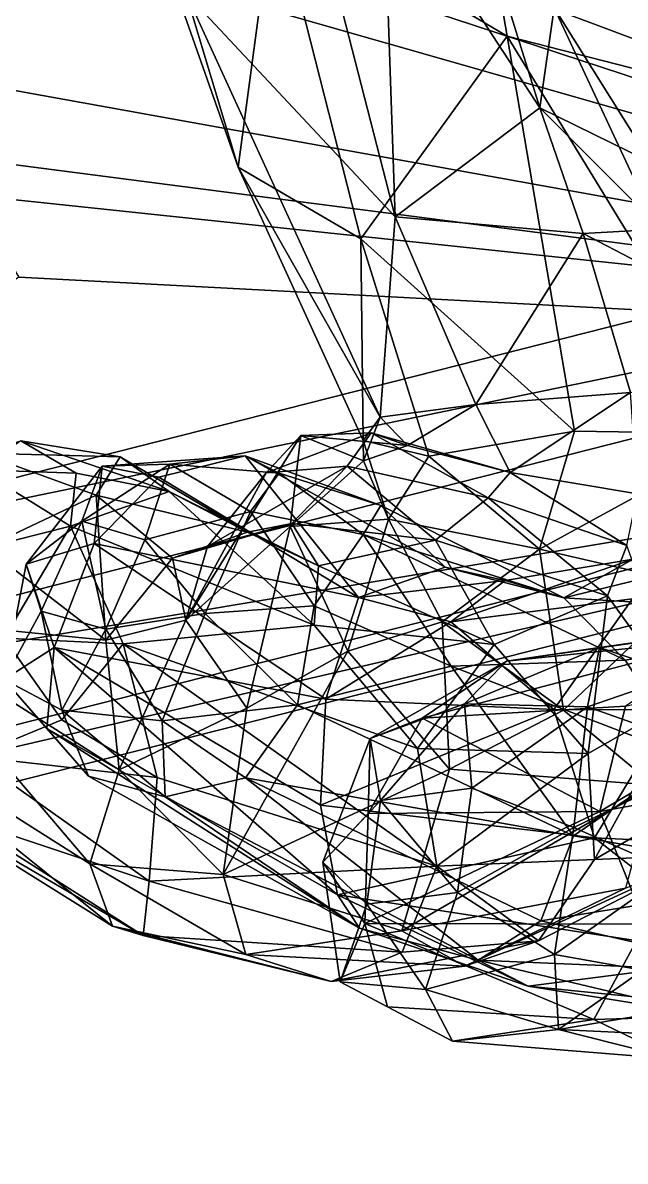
# Model space of a CAD drawing. Header units: metres. Extents: x -7.7 to 8, y -8.9 to 8.6.
# Drawn here: x 5.73 to 6.337, y -4.322 to -3.176 of the extents above; entities that cross this region are included whole.
import ezdxf

# ---------------------------------------------------------------- set-up
doc = ezdxf.new("R2010")
doc.units = ezdxf.units.M
doc.layers.add('LIBERTY', color=1, linetype='CONTINUOUS')

msp = doc.modelspace()

# ---------------------------------------------------------------- linework, layer by layer
at = {"layer": 'LIBERTY', "color": 7}
for points in [[(-7.53329, 8.63299, 0.068), (6.51222, 8.63299, 0.068), (-7.65053, -5.52977, 0.068)], [(-7.65053, -5.52977, 0.068), (6.51222, 8.63299, 0.068), (-7.53329, -5.64701, 0.068)], [(6.51222, 8.63299, 0.068), (6.62947, 8.51574, 0.068), (-7.53329, -5.64701, 0.068)], [(6.62947, 8.51574, 0.068), (6.51222, -5.64701, 0.068), (-7.53329, -5.64701, 0.068)], [(-7.53329, 8.51574, 1.70282), (-7.53329, -5.52977, 1.70282), (6.51222, -5.52977, 1.70282)], [(6.51222, 8.51574, 1.70282), (-7.53329, 8.51574, 1.70282), (6.51222, -5.52977, 1.70282)]]:
    msp.add_3dface(points, dxfattribs=at)
at = {"layer": 'LIBERTY', "color": 6}
for points in [[(7.55921, -3.22635, 34.6438), (5.21463, 0.543574, 35.2725), (7.37881, -3.16107, 34.6187)], [(5.21463, 0.543574, 35.2725), (7.55921, -3.22635, 34.6438), (7.96931, -2.93474, 34.4246)], [(2.68287, 0.361158, 28.6955), (7.73809, -3.12207, 33.5176), (5.24294, -3.75526, 28.0091)], [(4.56788, -1.56764, 31.4807), (7.19345, -3.50935, 33.8088), (4.51649, -1.50953, 31.4619)], [(7.19345, -3.50935, 33.8088), (4.94154, -1.82965, 31.8311), (4.51649, -1.50953, 31.4619)], [(7.19345, -3.50935, 33.8088), (4.56788, -1.56764, 31.4807), (4.6174, -1.64483, 31.4706)], [(7.19345, -3.50935, 33.8088), (4.6174, -1.64483, 31.4706), (4.64393, -1.69986, 31.4471)], [(7.19345, -3.50935, 33.8088), (4.64393, -1.69986, 31.4471), (4.65513, -1.74391, 31.4094)], [(4.74397, -1.85594, 31.4266), (7.19345, -3.50935, 33.8088), (4.65513, -1.74391, 31.4094)], [(7.19345, -3.50935, 33.8088), (5.2336, -1.92613, 32.249), (4.94154, -1.82965, 31.8311)], [(7.19345, -3.50935, 33.8088), (4.74397, -1.85594, 31.4266), (4.79554, -1.93885, 31.4128)], [(7.19345, -3.50935, 33.8088), (6.81045, -2.89351, 33.9115), (5.2336, -1.92613, 32.249)], [(7.19345, -3.50935, 33.8088), (4.79554, -1.93885, 31.4128), (4.94421, -2.17485, 31.377)], [(7.19345, -3.50935, 33.8088), (4.94421, -2.17485, 31.377), (5.00449, -2.27177, 31.3608)], [(7.19345, -3.50935, 33.8088), (5.00449, -2.27177, 31.3608), (5.10588, -2.4348, 31.3337)], [(7.19345, -3.50935, 33.8088), (5.10588, -2.4348, 31.3337), (5.1658, -2.53116, 31.3176)], [(7.19345, -3.50935, 33.8088), (5.1658, -2.53116, 31.3176), (5.18218, -2.55749, 31.3132)], [(7.19345, -3.50935, 33.8088), (5.18218, -2.55749, 31.3132), (5.24246, -2.65441, 31.297)], [(7.19345, -3.50935, 33.8088), (5.24246, -2.65441, 31.297), (5.34385, -2.81744, 31.2698)], [(7.19345, -3.50935, 33.8088), (5.34385, -2.81744, 31.2698), (5.41127, -2.92456, 31.2535)], [(7.19345, -3.50935, 33.8088), (5.41127, -2.92456, 31.2535), (5.46788, -3.01688, 31.2366)], [(7.19345, -3.50935, 33.8088), (5.46788, -3.01688, 31.2366), (5.59506, -3.22136, 31.2025)], [(7.73809, -3.12207, 33.5176), (7.75485, -3.23623, 33.6225), (5.24294, -3.75526, 28.0091)], [(7.19345, -3.50935, 33.8088), (5.59506, -3.22136, 31.2025), (5.64976, -3.30932, 31.1878)], [(5.24294, -3.75526, 28.0091), (7.75485, -3.23623, 33.6225), (5.18581, -3.88819, 27.9509)], [(7.75485, -3.23623, 33.6225), (7.34476, -3.52784, 33.8418), (5.18581, -3.88819, 27.9509)], [(7.19345, -3.50935, 33.8088), (5.64976, -3.30932, 31.1878), (5.67449, -3.3491, 31.1812)], [(7.19345, -3.50935, 33.8088), (5.67449, -3.3491, 31.1812), (5.72606, -3.43201, 31.1674)], [(7.19345, -3.50935, 33.8088), (5.72606, -3.43201, 31.1674), (4.69831, -4.14255, 28.3003)], [(7.34476, -3.52784, 33.8418), (7.19345, -3.50935, 33.8088), (4.69831, -4.14255, 28.3003)], [(7.34476, -3.52784, 33.8418), (4.69831, -4.14255, 28.3003), (4.77571, -4.17979, 28.1702)], [(7.34476, -3.52784, 33.8418), (4.77571, -4.17979, 28.1702), (5.18581, -3.88819, 27.9509)]]:
    msp.add_3dface(points, dxfattribs=at)
at = {"layer": 'LIBERTY', "color": 8}
for points in [[(6.41665, -2.7366, 29.974), (6.43932, -3.24596, 30.1669), (6.1536, -2.81672, 29.9519)], [(6.21784, -3.18926, 30.1478), (5.98299, -3.0505, 30.0859), (6.1536, -2.81672, 29.9519)], [(6.43932, -3.24596, 30.1669), (6.21784, -3.18926, 30.1478), (6.1536, -2.81672, 29.9519)], [(6.10488, -3.37132, 30.6755), (5.9653, -2.82785, 30.6021), (5.89423, -3.14578, 30.446)], [(6.10488, -3.37132, 30.6755), (6.09302, -3.01958, 30.7028), (5.9653, -2.82785, 30.6021)], [(6.25053, -3.26138, 30.7825), (6.15339, -2.9487, 30.8565), (6.09302, -3.01958, 30.7028)], [(6.26504, -3.16099, 30.9527), (6.15339, -2.9487, 30.8565), (6.25053, -3.26138, 30.7825)], [(5.94688, -3.32111, 30.3737), (5.83303, -2.99828, 30.2026), (5.98299, -3.0505, 30.0859)], [(5.94688, -3.32111, 30.3737), (5.89423, -3.14578, 30.446), (5.83303, -2.99828, 30.2026)], [(6.25053, -3.26138, 30.7825), (6.09302, -3.01958, 30.7028), (6.10488, -3.37132, 30.6755)], [(6.07041, -3.39327, 30.2835), (5.94688, -3.32111, 30.3737), (5.98299, -3.0505, 30.0859)], [(6.21784, -3.18926, 30.1478), (6.07041, -3.39327, 30.2835), (5.98299, -3.0505, 30.0859)], [(6.39727, -3.37199, 31.0495), (6.34034, -3.10262, 31.0922), (6.26504, -3.16099, 30.9527)], [(6.08993, -3.57294, 30.652), (5.89423, -3.14578, 30.446), (5.94688, -3.32111, 30.3737)], [(6.08993, -3.57294, 30.652), (6.10488, -3.37132, 30.6755), (5.89423, -3.14578, 30.446)], [(6.36609, -3.37705, 30.8749), (6.26504, -3.16099, 30.9527), (6.25053, -3.26138, 30.7825)], [(6.39727, -3.37199, 31.0495), (6.26504, -3.16099, 30.9527), (6.36609, -3.37705, 30.8749)], [(6.28539, -3.58679, 30.3109), (6.07041, -3.39327, 30.2835), (6.21784, -3.18926, 30.1478)], [(6.43932, -3.24596, 30.1669), (6.46267, -3.58952, 30.2815), (6.21784, -3.18926, 30.1478)], [(6.46267, -3.58952, 30.2815), (6.28539, -3.58679, 30.3109), (6.21784, -3.18926, 30.1478)], [(6.29417, -3.38793, 30.7725), (6.25053, -3.26138, 30.7825), (6.10488, -3.37132, 30.6755)], [(6.25053, -3.26138, 30.7825), (6.29417, -3.38793, 30.7725), (6.48676, -3.37716, 30.7222)], [(6.36609, -3.37705, 30.8749), (6.25053, -3.26138, 30.7825), (6.48676, -3.37716, 30.7222)], [(6.07269, -3.59623, 30.5141), (5.94688, -3.32111, 30.3737), (6.07041, -3.39327, 30.2835)], [(6.07269, -3.59623, 30.5141), (6.08993, -3.57294, 30.652), (5.94688, -3.32111, 30.3737)], [(6.18603, -3.56007, 30.7787), (6.10488, -3.37132, 30.6755), (6.08993, -3.57294, 30.652)], [(6.18603, -3.56007, 30.7787), (6.29417, -3.38793, 30.7725), (6.10488, -3.37132, 30.6755)], [(6.29417, -3.38793, 30.7725), (6.51567, -3.50349, 30.7821), (6.48676, -3.37716, 30.7222)], [(6.18603, -3.56007, 30.7787), (6.34185, -3.54788, 30.8366), (6.29417, -3.38793, 30.7725)], [(6.34185, -3.54788, 30.8366), (6.51567, -3.50349, 30.7821), (6.29417, -3.38793, 30.7725)], [(6.13876, -3.61202, 30.4023), (6.07269, -3.59623, 30.5141), (6.07041, -3.39327, 30.2835)], [(6.28539, -3.58679, 30.3109), (6.13876, -3.61202, 30.4023), (6.07041, -3.39327, 30.2835)], [(6.22065, -3.62832, 30.9108), (6.34185, -3.54788, 30.8366), (6.18603, -3.56007, 30.7787)], [(6.22065, -3.62832, 30.9108), (6.349, -3.64991, 30.9324), (6.34185, -3.54788, 30.8366)], [(6.11733, -3.60119, 30.7905), (6.18603, -3.56007, 30.7787), (6.08993, -3.57294, 30.652)], [(6.11733, -3.60119, 30.7905), (6.22065, -3.62832, 30.9108), (6.18603, -3.56007, 30.7787)], [(6.07295, -3.6168, 30.6423), (6.08993, -3.57294, 30.652), (6.07269, -3.59623, 30.5141)], [(6.11733, -3.60119, 30.7905), (6.08993, -3.57294, 30.652), (6.07295, -3.6168, 30.6423)], [(5.68641, -3.62565, 31.6141), (5.78363, -3.62903, 31.5819), (5.72796, -3.59677, 31.5182)], [(5.6875, -3.60902, 31.4407), (5.72796, -3.59677, 31.5182), (5.82791, -3.61259, 31.4052)], [(5.72796, -3.59677, 31.5182), (5.78363, -3.62903, 31.5819), (5.87738, -3.64776, 31.4831)], [(5.72796, -3.59677, 31.5182), (5.87738, -3.64776, 31.4831), (5.82791, -3.61259, 31.4052)], [(5.89418, -3.77709, 31.011), (5.97522, -3.62867, 31.0294), (6.00997, -3.59112, 30.8979)], [(5.89418, -3.77709, 31.011), (6.00997, -3.59112, 30.8979), (5.99928, -3.6829, 30.7944)], [(5.97522, -3.62867, 31.0294), (6.05663, -3.62194, 31.1199), (6.08072, -3.58872, 31.0113)], [(5.97522, -3.62867, 31.0294), (6.08072, -3.58872, 31.0113), (6.00997, -3.59112, 30.8979)], [(5.99928, -3.6829, 30.7944), (6.00997, -3.59112, 30.8979), (6.07295, -3.6168, 30.6423)], [(6.00997, -3.59112, 30.8979), (6.08072, -3.58872, 31.0113), (6.11733, -3.60119, 30.7905)], [(6.00997, -3.59112, 30.8979), (6.11733, -3.60119, 30.7905), (6.07295, -3.6168, 30.6423)], [(6.05663, -3.62194, 31.1199), (6.19872, -3.65391, 31.0676), (6.08072, -3.58872, 31.0113)], [(6.09835, -3.67545, 30.565), (6.07269, -3.59623, 30.5141), (6.13876, -3.61202, 30.4023)], [(6.09835, -3.67545, 30.565), (6.07295, -3.6168, 30.6423), (6.07269, -3.59623, 30.5141)], [(6.08072, -3.58872, 31.0113), (6.22065, -3.62832, 30.9108), (6.11733, -3.60119, 30.7905)], [(6.08072, -3.58872, 31.0113), (6.19872, -3.65391, 31.0676), (6.22065, -3.62832, 30.9108)], [(6.25044, -3.70564, 30.4062), (6.13876, -3.61202, 30.4023), (6.28539, -3.58679, 30.3109)], [(6.25044, -3.70564, 30.4062), (6.28539, -3.58679, 30.3109), (6.46267, -3.58952, 30.2815)], [(6.40711, -3.74192, 30.3839), (6.25044, -3.70564, 30.4062), (6.46267, -3.58952, 30.2815)], [(5.69231, -3.70403, 31.3288), (5.6875, -3.60902, 31.4407), (5.80379, -3.65137, 31.295)], [(5.6875, -3.60902, 31.4407), (5.82791, -3.61259, 31.4052), (5.80379, -3.65137, 31.295)], [(5.78947, -3.67733, 32.1649), (5.87791, -3.62008, 32.1758), (5.80985, -3.62221, 32.0807)], [(5.85301, -3.69633, 32.2376), (5.87791, -3.62008, 32.1758), (5.78947, -3.67733, 32.1649)], [(5.80379, -3.65137, 31.295), (5.82791, -3.61259, 31.4052), (5.95641, -3.68859, 31.2633)], [(5.80985, -3.62221, 32.0807), (5.87791, -3.62008, 32.1758), (5.95397, -3.61166, 32.0569)], [(5.80985, -3.62221, 32.0807), (5.95397, -3.61166, 32.0569), (5.86693, -3.63311, 32.0063)], [(5.82791, -3.61259, 31.4052), (5.87738, -3.64776, 31.4831), (5.95641, -3.68859, 31.2633)], [(5.85301, -3.69633, 32.2376), (5.95935, -3.66773, 32.2488), (5.87791, -3.62008, 32.1758)], [(5.86693, -3.63311, 32.0063), (5.95397, -3.61166, 32.0569), (6.0682, -3.75429, 31.7729)], [(5.87791, -3.62008, 32.1758), (5.98818, -3.62912, 32.1569), (5.95397, -3.61166, 32.0569)], [(5.87791, -3.62008, 32.1758), (5.95935, -3.66773, 32.2488), (5.98818, -3.62912, 32.1569)], [(5.95397, -3.61166, 32.0569), (6.15539, -3.72361, 31.8502), (6.0682, -3.75429, 31.7729)], [(5.95397, -3.61166, 32.0569), (6.09053, -3.66175, 32.0722), (6.15539, -3.72361, 31.8502)], [(5.98818, -3.62912, 32.1569), (6.09053, -3.66175, 32.0722), (5.95397, -3.61166, 32.0569)], [(5.99928, -3.6829, 30.7944), (6.07295, -3.6168, 30.6423), (6.09835, -3.67545, 30.565)], [(6.25044, -3.70564, 30.4062), (6.09835, -3.67545, 30.565), (6.13876, -3.61202, 30.4023)], [(5.66237, -3.71173, 31.6831), (5.77799, -3.68243, 31.6749), (5.68641, -3.62565, 31.6141)], [(5.68641, -3.62565, 31.6141), (5.77799, -3.68243, 31.6749), (5.78363, -3.62903, 31.5819)], [(5.78947, -3.67733, 32.1649), (5.80985, -3.62221, 32.0807), (5.73355, -3.72061, 32.08)], [(5.73355, -3.72061, 32.08), (5.80985, -3.62221, 32.0807), (5.80179, -3.69992, 31.9789)], [(5.78363, -3.62903, 31.5819), (5.77799, -3.68243, 31.6749), (5.87738, -3.64776, 31.4831)], [(5.80985, -3.62221, 32.0807), (5.86693, -3.63311, 32.0063), (5.80179, -3.69992, 31.9789)], [(5.91607, -3.70307, 31.1353), (5.97522, -3.62867, 31.0294), (5.89418, -3.77709, 31.011)], [(5.91607, -3.70307, 31.1353), (6.00101, -3.67994, 31.2151), (6.05663, -3.62194, 31.1199)], [(5.91607, -3.70307, 31.1353), (6.05663, -3.62194, 31.1199), (5.97522, -3.62867, 31.0294)], [(5.95935, -3.66773, 32.2488), (6.07259, -3.69101, 32.1915), (5.98818, -3.62912, 32.1569)], [(5.98818, -3.62912, 32.1569), (6.07259, -3.69101, 32.1915), (6.09053, -3.66175, 32.0722)], [(6.00101, -3.67994, 31.2151), (6.14565, -3.69666, 31.2083), (6.05663, -3.62194, 31.1199)], [(6.05663, -3.62194, 31.1199), (6.14565, -3.69666, 31.2083), (6.19872, -3.65391, 31.0676)], [(6.19872, -3.65391, 31.0676), (6.3384, -3.7021, 30.9992), (6.22065, -3.62832, 30.9108)], [(6.3384, -3.7021, 30.9992), (6.349, -3.64991, 30.9324), (6.22065, -3.62832, 30.9108)], [(5.80179, -3.69992, 31.9789), (5.86693, -3.63311, 32.0063), (6.0682, -3.75429, 31.7729)], [(5.69231, -3.70403, 31.3288), (5.80379, -3.65137, 31.295), (5.81356, -3.79706, 31.1411)], [(5.87738, -3.64776, 31.4831), (5.77799, -3.68243, 31.6749), (6.0233, -3.78208, 31.4431)], [(5.80379, -3.65137, 31.295), (5.88067, -3.71484, 31.1835), (5.81356, -3.79706, 31.1411)], [(5.80379, -3.65137, 31.295), (5.95641, -3.68859, 31.2633), (5.88067, -3.71484, 31.1835)], [(5.87738, -3.64776, 31.4831), (6.02764, -3.72248, 31.3441), (5.95641, -3.68859, 31.2633)], [(5.87738, -3.64776, 31.4831), (6.0233, -3.78208, 31.4431), (6.02764, -3.72248, 31.3441)], [(6.14565, -3.69666, 31.2083), (6.31865, -3.75268, 31.0837), (6.19872, -3.65391, 31.0676)], [(6.19872, -3.65391, 31.0676), (6.31865, -3.75268, 31.0837), (6.3384, -3.7021, 30.9992)], [(6.09053, -3.66175, 32.0722), (6.07259, -3.69101, 32.1915), (6.27465, -3.75463, 31.9055)], [(6.09053, -3.66175, 32.0722), (6.27465, -3.75463, 31.9055), (6.15539, -3.72361, 31.8502)], [(5.74836, -3.76801, 32.168), (5.78947, -3.67733, 32.1649), (5.73355, -3.72061, 32.08)], [(5.74836, -3.76801, 32.168), (5.81362, -3.78623, 32.2439), (5.78947, -3.67733, 32.1649)], [(5.81362, -3.78623, 32.2439), (5.85301, -3.69633, 32.2376), (5.78947, -3.67733, 32.1649)], [(5.91377, -3.77047, 32.2856), (5.95935, -3.66773, 32.2488), (5.85301, -3.69633, 32.2376)], [(5.91377, -3.77047, 32.2856), (6.0233, -3.76256, 32.2571), (5.95935, -3.66773, 32.2488)], [(5.95935, -3.66773, 32.2488), (6.0233, -3.76256, 32.2571), (6.07259, -3.69101, 32.1915)], [(6.05735, -3.80817, 30.7113), (5.99928, -3.6829, 30.7944), (6.09835, -3.67545, 30.565)], [(6.15236, -3.77876, 30.5719), (6.05735, -3.80817, 30.7113), (6.09835, -3.67545, 30.565)], [(6.15236, -3.77876, 30.5719), (6.09835, -3.67545, 30.565), (6.25044, -3.70564, 30.4062)], [(5.66237, -3.71173, 31.6831), (5.71125, -3.79507, 31.7256), (5.77799, -3.68243, 31.6749)], [(5.77799, -3.68243, 31.6749), (5.71125, -3.79507, 31.7256), (5.83094, -3.80082, 31.6656)], [(5.77799, -3.68243, 31.6749), (5.83094, -3.80082, 31.6656), (6.0233, -3.78208, 31.4431)], [(5.95641, -3.68859, 31.2633), (6.00101, -3.67994, 31.2151), (5.88067, -3.71484, 31.1835)], [(5.88067, -3.71484, 31.1835), (6.00101, -3.67994, 31.2151), (5.91607, -3.70307, 31.1353)], [(5.95544, -3.86574, 30.861), (5.89418, -3.77709, 31.011), (5.99928, -3.6829, 30.7944)], [(5.95544, -3.86574, 30.861), (5.99928, -3.6829, 30.7944), (6.05735, -3.80817, 30.7113)], [(5.95641, -3.68859, 31.2633), (6.02764, -3.72248, 31.3441), (6.00101, -3.67994, 31.2151)], [(6.00101, -3.67994, 31.2151), (6.02764, -3.72248, 31.3441), (6.14565, -3.69666, 31.2083)], [(5.73355, -3.72061, 32.08), (5.80179, -3.69992, 31.9789), (5.76168, -3.80474, 31.9697)], [(5.76168, -3.80474, 31.9697), (5.80179, -3.69992, 31.9789), (6.03499, -3.85643, 31.6831)], [(5.80179, -3.69992, 31.9789), (6.0682, -3.75429, 31.7729), (6.03499, -3.85643, 31.6831)], [(5.81362, -3.78623, 32.2439), (5.91377, -3.77047, 32.2856), (5.85301, -3.69633, 32.2376)], [(6.07259, -3.69101, 32.1915), (6.0233, -3.76256, 32.2571), (6.16127, -3.82324, 32.1786)], [(6.02764, -3.72248, 31.3441), (6.2046, -3.80152, 31.2822), (6.14565, -3.69666, 31.2083)], [(6.07259, -3.69101, 32.1915), (6.16127, -3.82324, 32.1786), (6.33648, -3.81729, 31.9853)], [(6.07259, -3.69101, 32.1915), (6.33648, -3.81729, 31.9853), (6.27465, -3.75463, 31.9055)], [(6.14565, -3.69666, 31.2083), (6.2046, -3.80152, 31.2822), (6.31865, -3.75268, 31.0837)], [(6.34472, -3.71577, 31.5871), (6.27465, -3.75463, 31.9055), (6.53929, -3.69039, 31.5124)], [(6.27465, -3.75463, 31.9055), (6.5874, -3.77348, 31.6615), (6.53929, -3.69039, 31.5124)], [(5.58637, -3.77479, 31.4354), (5.69231, -3.70403, 31.3288), (5.81356, -3.79706, 31.1411)], [(5.88067, -3.71484, 31.1835), (5.91607, -3.70307, 31.1353), (5.89418, -3.77709, 31.011)], [(6.27461, -3.86772, 30.5622), (6.15236, -3.77876, 30.5719), (6.25044, -3.70564, 30.4062)], [(6.27461, -3.86772, 30.5622), (6.25044, -3.70564, 30.4062), (6.40711, -3.74192, 30.3839)], [(6.31865, -3.75268, 31.0837), (6.39431, -3.85724, 31.0879), (6.3384, -3.7021, 30.9992)], [(5.71137, -3.83677, 32.0832), (5.74836, -3.76801, 32.168), (5.73355, -3.72061, 32.08)], [(5.71137, -3.83677, 32.0832), (5.73355, -3.72061, 32.08), (5.76168, -3.80474, 31.9697)], [(5.81356, -3.79706, 31.1411), (5.88067, -3.71484, 31.1835), (5.89418, -3.77709, 31.011)], [(6.02764, -3.72248, 31.3441), (6.0233, -3.78208, 31.4431), (6.2046, -3.80152, 31.2822)], [(6.16095, -3.7788, 31.642), (6.21576, -3.73708, 31.7682), (6.34472, -3.71577, 31.5871)], [(6.16095, -3.7788, 31.642), (6.34472, -3.71577, 31.5871), (6.34405, -3.75574, 31.4022)], [(6.21576, -3.73708, 31.7682), (6.27465, -3.75463, 31.9055), (6.34472, -3.71577, 31.5871)], [(6.0682, -3.75429, 31.7729), (6.15539, -3.72361, 31.8502), (6.21576, -3.73708, 31.7682)], [(6.15539, -3.72361, 31.8502), (6.27465, -3.75463, 31.9055), (6.21576, -3.73708, 31.7682)], [(6.0682, -3.75429, 31.7729), (6.21576, -3.73708, 31.7682), (6.16095, -3.7788, 31.642)], [(6.36546, -3.94329, 30.6412), (6.27461, -3.86772, 30.5622), (6.40711, -3.74192, 30.3839)], [(6.03499, -3.85643, 31.6831), (6.0682, -3.75429, 31.7729), (6.16095, -3.7788, 31.642)], [(6.26486, -3.86692, 31.4075), (6.16095, -3.7788, 31.642), (6.34405, -3.75574, 31.4022)], [(6.2046, -3.80152, 31.2822), (6.29933, -3.91122, 31.2212), (6.31865, -3.75268, 31.0837)], [(6.26486, -3.86692, 31.4075), (6.34405, -3.75574, 31.4022), (6.3837, -3.86729, 31.2753)], [(6.27465, -3.75463, 31.9055), (6.33648, -3.81729, 31.9853), (6.5874, -3.77348, 31.6615)], [(6.29933, -3.91122, 31.2212), (6.39431, -3.85724, 31.0879), (6.31865, -3.75268, 31.0837)], [(5.7692, -3.86749, 32.1899), (5.74836, -3.76801, 32.168), (5.71137, -3.83677, 32.0832)], [(5.7692, -3.86749, 32.1899), (5.81362, -3.78623, 32.2439), (5.74836, -3.76801, 32.168)], [(5.91377, -3.77047, 32.2856), (6.00658, -3.86237, 32.2623), (6.0233, -3.76256, 32.2571)], [(6.0233, -3.76256, 32.2571), (6.00658, -3.86237, 32.2623), (6.16127, -3.82324, 32.1786)], [(5.53576, -3.85661, 31.55), (5.58637, -3.77479, 31.4354), (5.79764, -4.02219, 31.1293)], [(5.58637, -3.77479, 31.4354), (5.81356, -3.79706, 31.1411), (5.82708, -3.92784, 31.047)], [(5.79764, -4.02219, 31.1293), (5.58637, -3.77479, 31.4354), (5.82708, -3.92784, 31.047)], [(5.82708, -3.92784, 31.047), (5.81356, -3.79706, 31.1411), (5.89418, -3.77709, 31.011)], [(5.87051, -3.87827, 32.2691), (5.91377, -3.77047, 32.2856), (5.81362, -3.78623, 32.2439)], [(5.82708, -3.92784, 31.047), (5.89418, -3.77709, 31.011), (5.95544, -3.86574, 30.861)], [(5.91377, -3.77047, 32.2856), (5.87051, -3.87827, 32.2691), (6.00658, -3.86237, 32.2623)], [(6.03499, -3.85643, 31.6831), (6.16095, -3.7788, 31.642), (6.26486, -3.86692, 31.4075)], [(6.15953, -3.92708, 30.6821), (6.05735, -3.80817, 30.7113), (6.15236, -3.77876, 30.5719)], [(6.15953, -3.92708, 30.6821), (6.15236, -3.77876, 30.5719), (6.27461, -3.86772, 30.5622)], [(6.21696, -3.81828, 32.3927), (6.31071, -3.80454, 32.4631), (6.55577, -3.7702, 32.2175)], [(6.21696, -3.81828, 32.3927), (6.55577, -3.7702, 32.2175), (6.44005, -3.79518, 32.1578)], [(6.31071, -3.80454, 32.4631), (6.3923, -3.83209, 32.5087), (6.55577, -3.7702, 32.2175)], [(6.33648, -3.81729, 31.9853), (6.39994, -3.91504, 31.9843), (6.5874, -3.77348, 31.6615)], [(5.87051, -3.87827, 32.2691), (5.81362, -3.78623, 32.2439), (5.7692, -3.86749, 32.1899)], [(6.0233, -3.78208, 31.4431), (5.83094, -3.80082, 31.6656), (6.12739, -3.90615, 31.387)], [(6.0233, -3.78208, 31.4431), (6.12739, -3.90615, 31.387), (6.2046, -3.80152, 31.2822)], [(5.71125, -3.79507, 31.7256), (5.67957, -3.91437, 31.7174), (5.76923, -3.87722, 31.6965)], [(5.71125, -3.79507, 31.7256), (5.76923, -3.87722, 31.6965), (5.83094, -3.80082, 31.6656)], [(5.83094, -3.80082, 31.6656), (5.76923, -3.87722, 31.6965), (5.86519, -3.93533, 31.6109)], [(5.83094, -3.80082, 31.6656), (5.86519, -3.93533, 31.6109), (6.14707, -4.02471, 31.325)], [(6.12739, -3.90615, 31.387), (5.83094, -3.80082, 31.6656), (6.14707, -4.02471, 31.325)], [(6.2046, -3.80152, 31.2822), (6.12739, -3.90615, 31.387), (6.29933, -3.91122, 31.2212)], [(6.1322, -3.87566, 32.3346), (6.21696, -3.81828, 32.3927), (6.44005, -3.79518, 32.1578)], [(6.1322, -3.87566, 32.3346), (6.44005, -3.79518, 32.1578), (6.33697, -3.86363, 32.1201)], [(5.75411, -3.88605, 32.012), (5.71137, -3.83677, 32.0832), (5.76168, -3.80474, 31.9697)], [(5.75411, -3.88605, 32.012), (5.76168, -3.80474, 31.9697), (6.04703, -4.05339, 31.7151)], [(5.76168, -3.80474, 31.9697), (6.03499, -3.85643, 31.6831), (6.02985, -3.96328, 31.6588)], [(6.04703, -4.05339, 31.7151), (5.76168, -3.80474, 31.9697), (6.02985, -3.96328, 31.6588)], [(5.93176, -4.03302, 30.9311), (5.95544, -3.86574, 30.861), (6.05735, -3.80817, 30.7113)], [(5.93176, -4.03302, 30.9311), (6.05735, -3.80817, 30.7113), (6.15953, -3.92708, 30.6821)], [(6.17475, -3.86121, 32.511), (6.31071, -3.80454, 32.4631), (6.21696, -3.81828, 32.3927)], [(6.17475, -3.86121, 32.511), (6.29864, -3.86427, 32.5741), (6.31071, -3.80454, 32.4631)], [(6.29864, -3.86427, 32.5741), (6.3923, -3.83209, 32.5087), (6.31071, -3.80454, 32.4631)], [(6.31122, -3.96957, 32.0597), (6.33697, -3.86363, 32.1201), (6.59145, -3.80397, 31.8563)], [(6.31122, -3.96957, 32.0597), (6.59145, -3.80397, 31.8563), (6.62995, -3.91184, 31.7343)], [(6.16127, -3.82324, 32.1786), (6.00658, -3.86237, 32.2623), (6.2845, -3.99395, 32.0747)], [(6.07967, -3.8963, 32.4161), (6.17475, -3.86121, 32.511), (6.21696, -3.81828, 32.3927)], [(6.07967, -3.8963, 32.4161), (6.21696, -3.81828, 32.3927), (6.1322, -3.87566, 32.3346)], [(6.33648, -3.81729, 31.9853), (6.16127, -3.82324, 32.1786), (6.39994, -3.91504, 31.9843)], [(6.16127, -3.82324, 32.1786), (6.2845, -3.99395, 32.0747), (6.39994, -3.91504, 31.9843)], [(5.79614, -3.93414, 32.0917), (5.71137, -3.83677, 32.0832), (5.75411, -3.88605, 32.012)], [(5.79614, -3.93414, 32.0917), (5.7692, -3.86749, 32.1899), (5.71137, -3.83677, 32.0832)], [(6.29864, -3.86427, 32.5741), (6.43531, -3.91263, 32.528), (6.3923, -3.83209, 32.5087)], [(5.82018, -4.08486, 31.227), (5.53576, -3.85661, 31.55), (5.79764, -4.02219, 31.1293)], [(5.60143, -3.94844, 31.5536), (5.53576, -3.85661, 31.55), (5.82018, -4.08486, 31.227)], [(6.02985, -3.96328, 31.6588), (6.03499, -3.85643, 31.6831), (6.26486, -3.86692, 31.4075)], [(6.29933, -3.91122, 31.2212), (6.30574, -4.01804, 31.1808), (6.39431, -3.85724, 31.0879)], [(6.39431, -3.85724, 31.0879), (6.30574, -4.01804, 31.1808), (6.43705, -3.94207, 31.0383)], [(5.87342, -3.95495, 32.1737), (5.7692, -3.86749, 32.1899), (5.79614, -3.93414, 32.0917)], [(5.87051, -3.87827, 32.2691), (5.7692, -3.86749, 32.1899), (5.87342, -3.95495, 32.1737)], [(5.93176, -4.03302, 30.9311), (5.82708, -3.92784, 31.047), (5.95544, -3.86574, 30.861)], [(6.00658, -3.86237, 32.2623), (5.87051, -3.87827, 32.2691), (5.9541, -3.93588, 32.2348)], [(6.00658, -3.86237, 32.2623), (5.9541, -3.93588, 32.2348), (6.2845, -3.99395, 32.0747)], [(6.02985, -3.96328, 31.6588), (6.26486, -3.86692, 31.4075), (6.30574, -3.99614, 31.3818)], [(6.09031, -3.95858, 32.4956), (6.17475, -3.86121, 32.511), (6.07967, -3.8963, 32.4161)], [(6.18224, -3.94613, 32.5651), (6.17475, -3.86121, 32.511), (6.09031, -3.95858, 32.4956)], [(6.1322, -3.87566, 32.3346), (6.33697, -3.86363, 32.1201), (6.31122, -3.96957, 32.0597)], [(6.36546, -3.94329, 30.6412), (6.15953, -3.92708, 30.6821), (6.27461, -3.86772, 30.5622)], [(6.18224, -3.94613, 32.5651), (6.29864, -3.86427, 32.5741), (6.17475, -3.86121, 32.511)], [(6.28474, -3.98577, 32.5986), (6.29864, -3.86427, 32.5741), (6.18224, -3.94613, 32.5651)], [(6.30574, -3.99614, 31.3818), (6.26486, -3.86692, 31.4075), (6.3837, -3.86729, 31.2753)], [(6.29864, -3.86427, 32.5741), (6.28474, -3.98577, 32.5986), (6.43531, -3.91263, 32.528)], [(6.30574, -3.99614, 31.3818), (6.3837, -3.86729, 31.2753), (6.44646, -4.003, 31.2416)], [(5.76923, -3.87722, 31.6965), (5.67957, -3.91437, 31.7174), (5.86519, -3.93533, 31.6109)], [(5.9541, -3.93588, 32.2348), (5.87051, -3.87827, 32.2691), (5.87342, -3.95495, 32.1737)], [(6.07967, -3.8963, 32.4161), (6.1322, -3.87566, 32.3346), (6.07785, -3.97149, 32.3106)], [(6.07785, -3.97149, 32.3106), (6.1322, -3.87566, 32.3346), (6.31122, -3.96957, 32.0597)], [(6.06912, -4.08691, 31.86), (5.75411, -3.88605, 32.012), (6.04703, -4.05339, 31.7151)], [(5.79614, -3.93414, 32.0917), (5.75411, -3.88605, 32.012), (6.06912, -4.08691, 31.86)], [(6.09031, -3.95858, 32.4956), (6.07967, -3.8963, 32.4161), (6.03223, -4.02047, 32.4104)], [(6.03223, -4.02047, 32.4104), (6.07967, -3.8963, 32.4161), (6.07785, -3.97149, 32.3106)], [(6.12739, -3.90615, 31.387), (6.14707, -4.02471, 31.325), (6.29933, -3.91122, 31.2212)], [(5.67957, -3.91437, 31.7174), (5.66236, -3.97478, 31.6215), (5.85731, -4.03957, 31.5248)], [(5.86519, -3.93533, 31.6109), (5.67957, -3.91437, 31.7174), (5.85731, -4.03957, 31.5248)], [(6.29933, -3.91122, 31.2212), (6.14707, -4.02471, 31.325), (6.30574, -4.01804, 31.1808)], [(6.39994, -3.91504, 31.9843), (6.2845, -3.99395, 32.0747), (6.52484, -4.03578, 31.8466)], [(6.28474, -3.98577, 32.5986), (6.38408, -4.02954, 32.5487), (6.43531, -3.91263, 32.528)], [(6.35715, -4.08313, 32.0047), (6.31122, -3.96957, 32.0597), (6.62995, -3.91184, 31.7343)], [(5.79764, -4.02219, 31.1293), (5.82708, -3.92784, 31.047), (5.93176, -4.03302, 30.9311)], [(6.11161, -4.08984, 30.8784), (5.93176, -4.03302, 30.9311), (6.15953, -3.92708, 30.6821)], [(6.11161, -4.08984, 30.8784), (6.15953, -3.92708, 30.6821), (6.36546, -3.94329, 30.6412)], [(5.87342, -3.95495, 32.1737), (5.79614, -3.93414, 32.0917), (6.06912, -4.08691, 31.86)], [(5.86519, -3.93533, 31.6109), (5.85731, -4.03957, 31.5248), (6.14707, -4.02471, 31.325)], [(5.9541, -3.93588, 32.2348), (5.87342, -3.95495, 32.1737), (6.18861, -4.11911, 31.9342)], [(6.25153, -4.07982, 32.0236), (5.9541, -3.93588, 32.2348), (6.18861, -4.11911, 31.9342)], [(6.2845, -3.99395, 32.0747), (5.9541, -3.93588, 32.2348), (6.25153, -4.07982, 32.0236)], [(5.85117, -4.09446, 31.3699), (5.60143, -3.94844, 31.5536), (5.82018, -4.08486, 31.227)], [(5.66236, -3.97478, 31.6215), (5.60143, -3.94844, 31.5536), (5.85117, -4.09446, 31.3699)], [(6.16762, -4.05126, 32.5604), (6.18224, -3.94613, 32.5651), (6.09031, -3.95858, 32.4956)], [(6.33681, -4.04692, 30.8597), (6.11161, -4.08984, 30.8784), (6.36546, -3.94329, 30.6412)], [(6.28474, -3.98577, 32.5986), (6.18224, -3.94613, 32.5651), (6.16762, -4.05126, 32.5604)], [(6.43705, -3.94207, 31.0383), (6.30574, -4.01804, 31.1808), (6.4179, -4.01332, 30.9593)], [(6.18861, -4.11911, 31.9342), (5.87342, -3.95495, 32.1737), (6.06912, -4.08691, 31.86)], [(6.04703, -4.05339, 31.7151), (6.02985, -3.96328, 31.6588), (6.30574, -3.99614, 31.3818)], [(6.07633, -4.06274, 32.49), (6.09031, -3.95858, 32.4956), (6.03223, -4.02047, 32.4104)], [(6.16762, -4.05126, 32.5604), (6.09031, -3.95858, 32.4956), (6.07633, -4.06274, 32.49)], [(5.85731, -4.03957, 31.5248), (5.66236, -3.97478, 31.6215), (5.85117, -4.09446, 31.3699)], [(6.03223, -4.02047, 32.4104), (6.07785, -3.97149, 32.3106), (6.07438, -4.08247, 32.2888)], [(6.07438, -4.08247, 32.2888), (6.31122, -3.96957, 32.0597), (6.35715, -4.08313, 32.0047)], [(6.07438, -4.08247, 32.2888), (6.07785, -3.97149, 32.3106), (6.31122, -3.96957, 32.0597)], [(6.26546, -4.11365, 32.5667), (6.28474, -3.98577, 32.5986), (6.16762, -4.05126, 32.5604)], [(6.28474, -3.98577, 32.5986), (6.26546, -4.11365, 32.5667), (6.38408, -4.02954, 32.5487)], [(6.04703, -4.05339, 31.7151), (6.30574, -3.99614, 31.3818), (6.46061, -4.11676, 31.3556)], [(6.2845, -3.99395, 32.0747), (6.25153, -4.07982, 32.0236), (6.52484, -4.03578, 31.8466)], [(6.46061, -4.11676, 31.3556), (6.30574, -3.99614, 31.3818), (6.44646, -4.003, 31.2416)], [(6.07633, -4.06274, 32.49), (6.03223, -4.02047, 32.4104), (6.04949, -4.14101, 32.4031)], [(6.04949, -4.14101, 32.4031), (6.03223, -4.02047, 32.4104), (6.07438, -4.08247, 32.2888)], [(6.30574, -4.01804, 31.1808), (6.14707, -4.02471, 31.325), (6.24934, -4.09971, 31.118)], [(6.4179, -4.01332, 30.9593), (6.17517, -4.12526, 31.004), (6.33681, -4.04692, 30.8597)], [(6.24934, -4.09971, 31.118), (6.17517, -4.12526, 31.004), (6.4179, -4.01332, 30.9593)], [(6.30574, -4.01804, 31.1808), (6.24934, -4.09971, 31.118), (6.4179, -4.01332, 30.9593)], [(5.95448, -4.11346, 31.0421), (5.79764, -4.02219, 31.1293), (5.93176, -4.03302, 30.9311)], [(5.82018, -4.08486, 31.227), (5.79764, -4.02219, 31.1293), (5.95448, -4.11346, 31.0421)], [(6.14707, -4.02471, 31.325), (5.85731, -4.03957, 31.5248), (6.11207, -4.11106, 31.2417)], [(6.14707, -4.02471, 31.325), (6.11207, -4.11106, 31.2417), (6.24934, -4.09971, 31.118)], [(6.38408, -4.02954, 32.5487), (6.26546, -4.11365, 32.5667), (6.35415, -4.12915, 32.5079)], [(5.85731, -4.03957, 31.5248), (5.85117, -4.09446, 31.3699), (6.11207, -4.11106, 31.2417)], [(5.95448, -4.11346, 31.0421), (5.93176, -4.03302, 30.9311), (6.11161, -4.08984, 30.8784)], [(6.52484, -4.03578, 31.8466), (6.25153, -4.07982, 32.0236), (6.47902, -4.1315, 31.809)], [(6.23892, -4.14547, 31.7079), (6.04703, -4.05339, 31.7151), (6.46061, -4.11676, 31.3556)], [(6.06912, -4.08691, 31.86), (6.04703, -4.05339, 31.7151), (6.23892, -4.14547, 31.7079)], [(6.13536, -4.1489, 32.4976), (6.16762, -4.05126, 32.5604), (6.07633, -4.06274, 32.49)], [(6.17517, -4.12526, 31.004), (6.11161, -4.08984, 30.8784), (6.33681, -4.04692, 30.8597)], [(6.26546, -4.11365, 32.5667), (6.16762, -4.05126, 32.5604), (6.13536, -4.1489, 32.4976)], [(6.13536, -4.1489, 32.4976), (6.07633, -4.06274, 32.49), (6.04949, -4.14101, 32.4031)], [(6.04063, -4.14067, 31.1356), (5.82018, -4.08486, 31.227), (5.95448, -4.11346, 31.0421)], [(5.85117, -4.09446, 31.3699), (5.82018, -4.08486, 31.227), (6.04063, -4.14067, 31.1356)], [(6.17517, -4.12526, 31.004), (5.95448, -4.11346, 31.0421), (6.11161, -4.08984, 30.8784)], [(6.09728, -4.16632, 32.3214), (6.04949, -4.14101, 32.4031), (6.07438, -4.08247, 32.2888)], [(6.18861, -4.11911, 31.9342), (6.06912, -4.08691, 31.86), (6.23892, -4.14547, 31.7079)], [(6.30518, -4.17906, 32.1102), (6.07438, -4.08247, 32.2888), (6.35715, -4.08313, 32.0047)], [(6.09728, -4.16632, 32.3214), (6.07438, -4.08247, 32.2888), (6.30518, -4.17906, 32.1102)], [(6.25153, -4.07982, 32.0236), (6.18861, -4.11911, 31.9342), (6.47902, -4.1315, 31.809)], [(6.30518, -4.17906, 32.1102), (6.35715, -4.08313, 32.0047), (6.59179, -4.17047, 31.8436)], [(6.11207, -4.11106, 31.2417), (5.85117, -4.09446, 31.3699), (6.04063, -4.14067, 31.1356)], [(6.24934, -4.09971, 31.118), (6.04063, -4.14067, 31.1356), (6.17517, -4.12526, 31.004)], [(6.11207, -4.11106, 31.2417), (6.04063, -4.14067, 31.1356), (6.24934, -4.09971, 31.118)], [(6.04063, -4.14067, 31.1356), (5.95448, -4.11346, 31.0421), (6.17517, -4.12526, 31.004)], [(6.26546, -4.11365, 32.5667), (6.13536, -4.1489, 32.4976), (6.26955, -4.18899, 32.4441)], [(6.4227, -4.17499, 31.7135), (6.18861, -4.11911, 31.9342), (6.23892, -4.14547, 31.7079)], [(6.47902, -4.1315, 31.809), (6.18861, -4.11911, 31.9342), (6.4227, -4.17499, 31.7135)], [(6.57332, -4.17891, 31.4208), (6.23892, -4.14547, 31.7079), (6.46061, -4.11676, 31.3556)], [(6.35415, -4.12915, 32.5079), (6.26546, -4.11365, 32.5667), (6.26955, -4.18899, 32.4441)], [(6.62344, -4.12902, 32.2794), (6.26955, -4.18899, 32.4441), (6.51714, -4.20077, 32.2145)], [(6.35415, -4.12915, 32.5079), (6.26955, -4.18899, 32.4441), (6.62344, -4.12902, 32.2794)], [(6.16267, -4.20082, 32.3766), (6.04949, -4.14101, 32.4031), (6.09728, -4.16632, 32.3214)], [(6.13536, -4.1489, 32.4976), (6.04949, -4.14101, 32.4031), (6.16267, -4.20082, 32.3766)], [(6.4227, -4.17499, 31.7135), (6.23892, -4.14547, 31.7079), (6.57332, -4.17891, 31.4208)], [(6.26955, -4.18899, 32.4441), (6.13536, -4.1489, 32.4976), (6.16267, -4.20082, 32.3766)], [(6.16267, -4.20082, 32.3766), (6.09728, -4.16632, 32.3214), (6.30518, -4.17906, 32.1102)], [(6.38758, -4.21887, 32.1609), (6.16267, -4.20082, 32.3766), (6.30518, -4.17906, 32.1102)], [(6.38758, -4.21887, 32.1609), (6.30518, -4.17906, 32.1102), (6.59179, -4.17047, 31.8436)], [(6.26955, -4.18899, 32.4441), (6.16267, -4.20082, 32.3766), (6.38758, -4.21887, 32.1609)], [(6.51714, -4.20077, 32.2145), (6.26955, -4.18899, 32.4441), (6.38758, -4.21887, 32.1609)]]:
    msp.add_3dface(points, dxfattribs=at)

doc.saveas('drawing.dxf')
